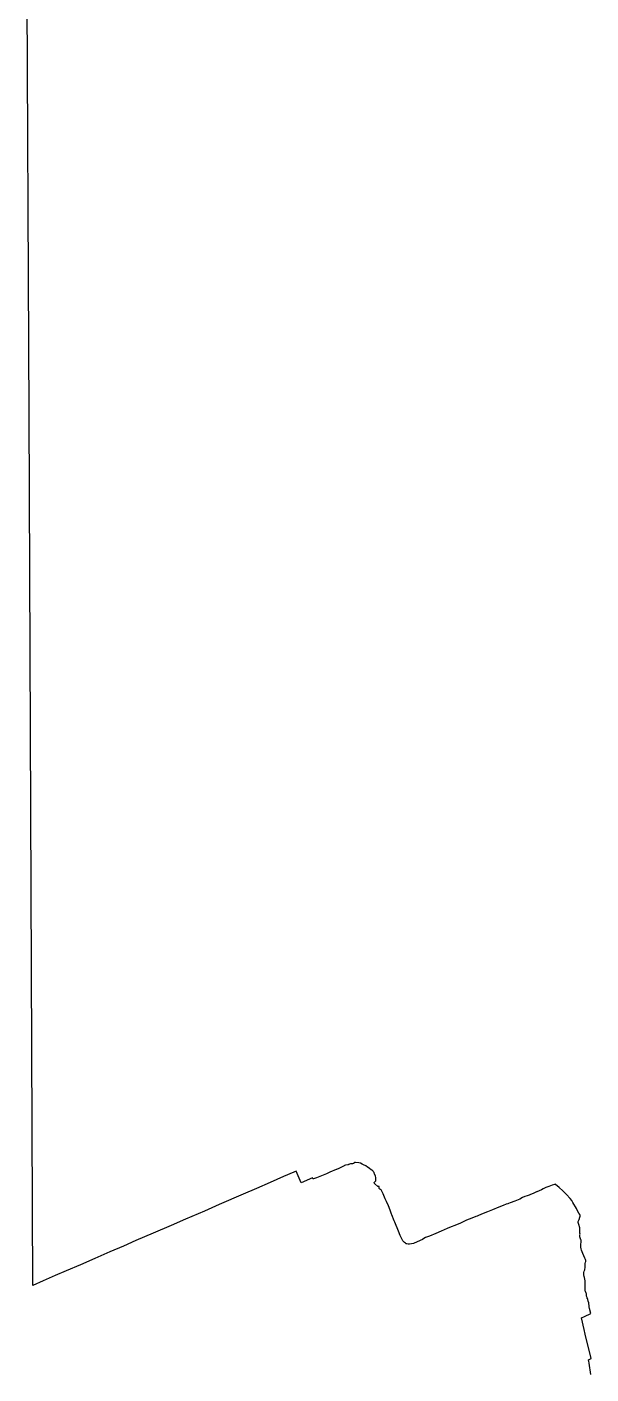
# Model space of a CAD drawing. Header units: inches. Extents: x 1341578 to 1502124, y 557203 to 748561.
# Drawn here: x 1445465 to 1449213, y 572836 to 581792 of the extents above; entities that cross this region are included whole.
import ezdxf

# ---------------------------------------------------------------- set-up
doc = ezdxf.new("R2010")
doc.units = ezdxf.units.IN
doc.header["$MEASUREMENT"] = 0
doc.layers.add('Zipcode', color=7, linetype='Continuous')

msp = doc.modelspace()

# ---------------------------------------------------------------- linework, layer by layer
at = {"layer": 'Zipcode'}
msp.add_lwpolyline([(1449210.8, 572832.8), (1449200.7, 572908.5), (1449200, 572910.9), (1449197.6, 572919.5), (1449194.9, 572929.5), (1449212.7, 572938.2), (1449173.6, 573100.6), (1449166.4, 573131.2), (1449148.2, 573208.8), (1449149.8, 573209.6), (1449169.1, 573218.9), (1449211.6, 573239.3), (1449202, 573271.3), (1449200.7, 573283.8), (1449200.6, 573284.6), (1449200, 573292.4), (1449199.1, 573302.1), (1449199, 573304), (1449197.8, 573309.5), (1449194.7, 573319.3), (1449190.4, 573332.3), (1449188.3, 573337.2), (1449187.6, 573338.9), (1449185.9, 573343.7), (1449183.5, 573353.4), (1449182.8, 573357.7), (1449182.8, 573362.6), (1449182.4, 573368.4), (1449180.9, 573374.2), (1449175, 573385), (1449173.2, 573389.7), (1449173.2, 573390.8), (1449173.3, 573395.5), (1449173.5, 573400.6), (1449173.5, 573410.7), (1449174.5, 573432.1), (1449173.3, 573456.2), (1449169, 573477.7), (1449167.9, 573483.6), (1449165.7, 573494.5), (1449164.7, 573502.5), (1449165.2, 573511.6), (1449166.9, 573519.9), (1449168.3, 573523.4), (1449170.9, 573529.6), (1449172.5, 573533.1), (1449173.4, 573541.2), (1449173, 573545.6), (1449172.9, 573556.5), (1449172.8, 573563.2), (1449173.9, 573570.4), (1449175.9, 573578.9), (1449177.3, 573584.4), (1449177.6, 573590), (1449176.2, 573596.6), (1449172.2, 573605.5), (1449157.1, 573637.6), (1449149, 573659.9), (1449146.4, 573668.3), (1449144.4, 573678.9), (1449144.8, 573686.4), (1449145.4, 573693.9), (1449145.9, 573701.6), (1449146.4, 573709.8), (1449146.5, 573710.4), (1449146.8, 573715.6), (1449147.5, 573721.2), (1449146.8, 573725), (1449145.4, 573729), (1449142.5, 573734.9), (1449139, 573748.8), (1449138.7, 573755.1), (1449138.9, 573760.8), (1449139.4, 573765.4), (1449139.2, 573772), (1449138.8, 573778), (1449137.2, 573807.6), (1449130.5, 573830), (1449128.6, 573836.4), (1449128.3, 573837.3), (1449127.1, 573844.4), (1449127, 573848.6), (1449127.9, 573850.9), (1449129.6, 573854.2), (1449133.3, 573862.3), (1449138.4, 573878.2), (1449139.7, 573885.7), (1449139.4, 573889.3), (1449137.3, 573895.7), (1449131.5, 573905.8), (1449118.8, 573929.9), (1449115.8, 573935.5), (1449092.3, 573977.1), (1449088.2, 573984.7), (1449084.4, 573990.2), (1449074.5, 574003.3), (1449049.7, 574029.1), (1449024.8, 574054.7), (1449000.5, 574076.6), (1448976.6, 574096.6), (1448975, 574097.2), (1448970.6, 574096.3), (1448954.7, 574090.9), (1448932.4, 574081.8), (1448912.1, 574075.2), (1448912, 574075.1), (1448894.2, 574067.9), (1448882.6, 574061.1), (1448852.7, 574048.3), (1448850.1, 574047), (1448829.2, 574036.4), (1448811.4, 574029.3), (1448801.3, 574025.8), (1448787.2, 574020.9), (1448772.7, 574017.1), (1448757.5, 574010.1), (1448738.8, 573999.6), (1448705.6, 573985.1), (1448676.2, 573975.2), (1448664.8, 573970.5), (1448658.8, 573968.1), (1448648.6, 573964.7), (1448629.7, 573956.2), (1448600.2, 573944.5), (1448557.4, 573928.4), (1448525.1, 573914.6), (1448485.2, 573898.5), (1448461, 573887.6), (1448457.1, 573886.1), (1448448, 573882.6), (1448420.9, 573872), (1448385.6, 573858.7), (1448367.8, 573850.3), (1448344.4, 573839.6), (1448308.3, 573823.7), (1448283, 573813.5), (1448257.5, 573803.1), (1448216.5, 573786.2), (1448181.7, 573771.1), (1448140.1, 573753.5), (1448113.1, 573742.8), (1448101.7, 573736.1), (1448092.1, 573730.5), (1448058.1, 573714.1), (1448033.7, 573704.8), (1448006.4, 573700.3), (1447997, 573700.2), (1447988.7, 573700.9), (1447984.3, 573702.1), (1447979.6, 573705), (1447973.7, 573709.8), (1447968.6, 573715.8), (1447962.8, 573721.3), (1447954.4, 573733.9), (1447945, 573757.3), (1447932.5, 573786.5), (1447909.4, 573844.9), (1447904.9, 573853.9), (1447888.4, 573893.3), (1447886.6, 573898.7), (1447877.3, 573925.7), (1447866, 573953.1), (1447854.1, 573982.2), (1447845.5, 574001.5), (1447831.1, 574033.9), (1447820.5, 574056.4), (1447817.2, 574060.3), (1447814.4, 574062.2), (1447810.6, 574063.9), (1447808.9, 574064.8), (1447808.7, 574065), (1447808.5, 574065.3), (1447805.6, 574070.3), (1447804.4, 574079), (1447804.8, 574081.2), (1447804.6, 574081.8), (1447803.5, 574083.6), (1447802, 574083.8), (1447800.8, 574083.5), (1447799.3, 574082.2), (1447796.8, 574082.5), (1447775.8, 574099.9), (1447770.7, 574104.1), (1447770.5, 574106), (1447771.3, 574107.5), (1447771.9, 574108.2), (1447772, 574108.3), (1447783.1, 574121.3), (1447783.6, 574124.5), (1447783.7, 574130.2), (1447783.7, 574135), (1447783.8, 574136.1), (1447783.7, 574141.5), (1447780.6, 574151.6), (1447774.2, 574167.8), (1447772.2, 574171.8), (1447770.7, 574175.6), (1447767.9, 574180.1), (1447765.7, 574182.5), (1447761.7, 574186.9), (1447755.4, 574191.5), (1447751.7, 574194.3), (1447741.5, 574201.8), (1447732.8, 574208.3), (1447728.2, 574211.8), (1447716.5, 574220.3), (1447701, 574227.6), (1447691.8, 574231.9), (1447681.3, 574237.8), (1447669.4, 574240.6), (1447646.8, 574242.2), (1447641.4, 574241.7), (1447641.1, 574241.6), (1447640.9, 574241.5), (1447639.1, 574240.1), (1447637.3, 574238.5), (1447635.6, 574236.7), (1447633, 574235.7), (1447627, 574234.2), (1447624.2, 574234), (1447614.9, 574233.4), (1447608.7, 574231.9), (1447602.7, 574229.4), (1447601.1, 574228.1), (1447600.3, 574227.5), (1447595.9, 574225.7), (1447584, 574224.6), (1447580.2, 574224.3), (1447574.2, 574222.4), (1447572.4, 574221.2), (1447567.6, 574217.9), (1447560.1, 574213.6), (1447532.5, 574201.2), (1447526, 574198.3), (1447520.8, 574196), (1447519.5, 574195.4), (1447477.5, 574177.4), (1447454.3, 574167.2), (1447421.1, 574152.6), (1447387.4, 574141.1), (1447367.9, 574133.4), (1447366.3, 574133.7), (1447365.1, 574134.3), (1447361.2, 574141), (1447286.1, 574108.1), (1447253.1, 574183.8), (1447237.5, 574177.1), (1447169.8, 574148.3), (1447080.7, 574110), (1446989.2, 574069.8), (1446901.6, 574032.2), (1446740.9, 573962.3), (1446643.7, 573919.6), (1446517.5, 573864.6), (1446421.8, 573822.9), (1446303.8, 573772.4), (1446188.8, 573722.8), (1446105.9, 573686.7), (1446015.9, 573648.2), (1445916.4, 573605), (1445820.9, 573562.9), (1445725.6, 573522.1), (1445652, 573490.1), (1445572.7, 573455.9), (1445503.1, 573425), (1445478.3, 579214.3), (1445464.6, 582431)], dxfattribs=at)

doc.saveas('drawing.dxf')
